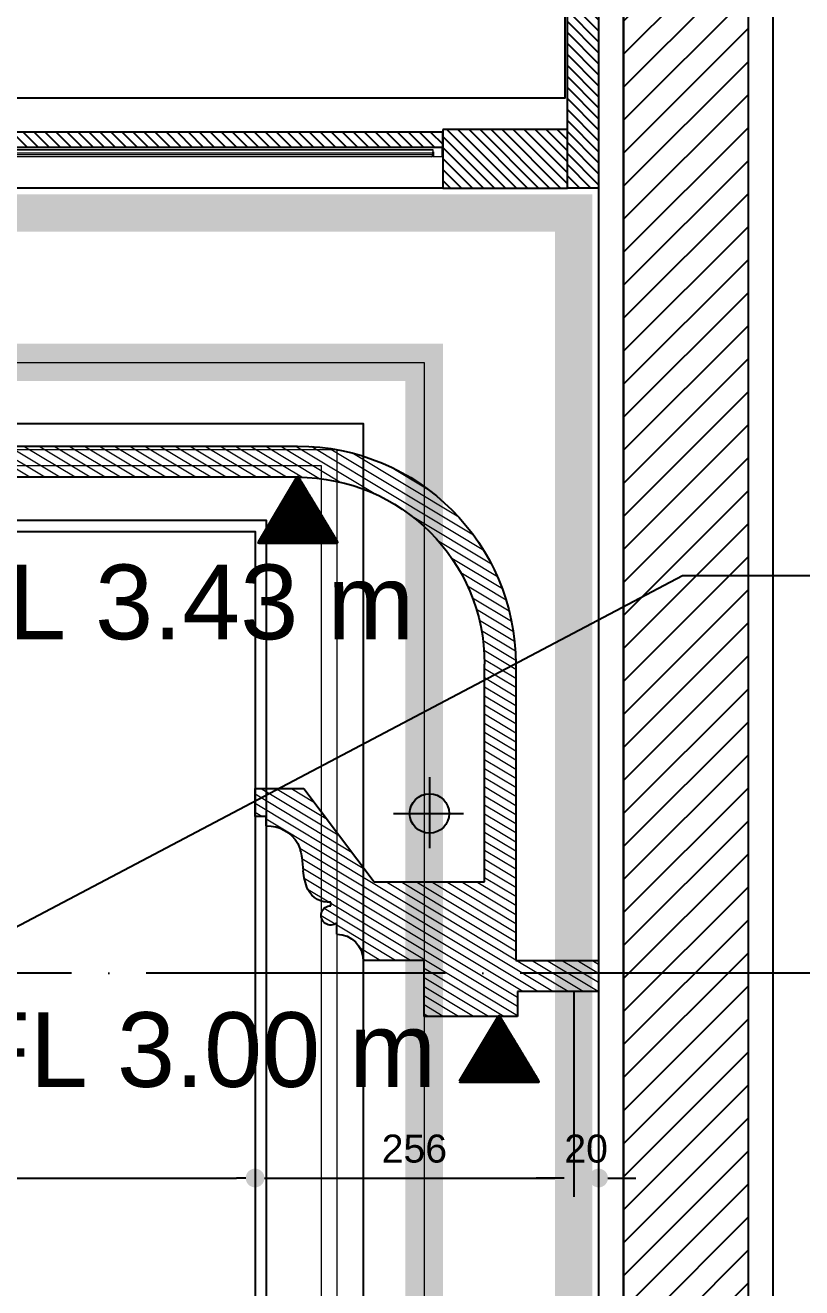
# Model space of a CAD drawing. Header units: inches. Extents: x 230831 to 416194, y 441295 to 526666.
# Drawn here: x 242364 to 242988, y 461914 to 462928 of the extents above; entities that cross this region are included whole.
import ezdxf

# ---------------------------------------------------------------- set-up
doc = ezdxf.new("R2010")
doc.units = ezdxf.units.IN
doc.header["$MEASUREMENT"] = 0
doc.linetypes.add('ACAD_ISO04W100', pattern=[30, 24, -3, 0, -3])
doc.linetypes.add('HIDDEN', pattern=[0.375, 0.25, -0.125])
for name, color, linetype, lineweight in [('1', 1, 'Continuous', 50), ('CQ gypsum 2', 42, 'Continuous', 0), ('CQ Gypsum Hatch', 8, 'Continuous', 20), ('CQ lighting plan', 7, 'Continuous', 0), ('CQ Wood', 30, 'Continuous', 0), ('Glass', 4, 'Continuous', 0), ('Marble', 6, 'Continuous', 0)]:
    doc.layers.add(name, color=color, linetype=linetype, lineweight=lineweight)
for name, color, linetype in [('A-DIMESNION-1', 7, 'Continuous'), ('CQ Grg Gypsum', 41, 'Continuous'), ('CQ Light Elevation', 4, 'Continuous'), ('CQ Plaster', 1, 'Continuous'), ('CQ SPOT DETAIL DIMENSION', 9, 'Continuous'), ('CQ text label', 3, 'Continuous'), ('CQ Wall plan', 3, 'Continuous'), ('CQ_callout', 34, 'Continuous'), ('DIM', 251, 'Continuous'), ('Layer1', 1, 'Continuous'), ('Layer4', 4, 'Continuous'), ('LIGHT', 130, 'Continuous'), ('WOOD', 23, 'Continuous'), ('xref grd floor$2$CQ Wall hatch_CHB', 8, 'Continuous')]:
    doc.layers.add(name, color=color, linetype=linetype)
doc.styles.get("Standard").update_dxf_attribs({"font": 'arial.ttf'})
doc.dimstyles.new('chester 15', dxfattribs={"dimscale": 0.15, "dimtxt": 150, "dimasz": 100, "dimexe": 100, "dimexo": 0, "dimgap": 80, "dimtad": 1, "dimdec": 0, "dimzin": 0, "dimdsep": 46, "dimtxsty": 'Standard', "dimblk": 'DOT', "dimcen": 100, "dimclrd": 1, "dimclre": 1, "dimclrt": 3, "dimadec": 0, "dimazin": 0, "dimtfac": 1, "dimtdec": 0, "dimtofl": 0, "dimtmove": 0, "dimatfit": 3, "dimfxl": 1, "dimtolj": 1, "dimtzin": 0, "dimlwd": -1, "dimarcsym": 0})
doc.dimstyles.new('chester 25', dxfattribs={"dimscale": 0.25, "dimtxt": 150, "dimasz": 100, "dimexe": 10, "dimexo": 20, "dimgap": 80, "dimtad": 1, "dimdec": 0, "dimzin": 0, "dimdsep": 46, "dimtxsty": 'Standard', "dimblk": 'DOT', "dimcen": 50, "dimclrd": 1, "dimclre": 1, "dimclrt": 3, "dimadec": 0, "dimazin": 0, "dimtfac": 1, "dimtdec": 0, "dimtofl": 0, "dimtmove": 0, "dimatfit": 3, "dimfxl": 1, "dimtolj": 1, "dimtzin": 0, "dimlwd": -1, "dimarcsym": 0})
doc.dimstyles.get("Standard").update_dxf_attribs({"dimtxt": 0.18, "dimasz": 0.18, "dimexe": 0.18, "dimexo": 0.0625, "dimgap": 0.09, "dimtad": 0, "dimtih": 1, "dimtoh": 1, "dimdec": 4, "dimzin": 0, "dimdsep": 46, "dimtxsty": 'Standard', "dimcen": 0.09, "dimadec": 0, "dimazin": 0, "dimtfac": 1, "dimtdec": 4, "dimtofl": 0, "dimtmove": 0, "dimatfit": 3, "dimfxl": 1, "dimtolj": 1, "dimtzin": 0, "dimarcsym": 0})

# ---------------------------------------------------------------- blocks, each defined once
blk = doc.blocks.new('gf-19 wall plan')
at = {"layer": 'xref grd floor$2$CQ Wall hatch_CHB'}
h = blk.add_hatch(dxfattribs=at)
h.set_pattern_fill('ANSI31,_O', color=8, scale=149.9999999999999)
h.set_pattern_definition([(45, (0, 0), (-13.25825214724776, 13.25825214724776), [])])
h.paths.add_polyline_path([(237464.9180727652, 463488.501008369), (235114.9180727651, 463488.5010083689), (235114.9219603917, 463665.8451543157), (235014.9238323605, 463665.8451543157), (235014.9174435659, 462706.5007693742), (235114.9180727652, 462706.5007693742), (235114.9180727651, 462725.6144694869), (235114.9180727653, 462864.5010083712), (236064.9180727649, 462864.5010083711), (236064.9180727649, 463288.5010083689), (237364.9180727651, 463288.5010083689), (237364.9180727652, 460788.501008369), (236064.9104582512, 460788.5010083689), (236064.8986268335, 461598.5005303614), (235114.9180727619, 461598.5005303614), (235114.9180727637, 461756.5007693741), (235014.918072765, 461756.500769374), (235014.9180727651, 460788.501008369), (234834.5341872139, 460788.501008369), (234834.5341872139, 460588.5035785317), (237264.9180727651, 460588.5010083689), (237264.9180727651, 460488.5010083687), (237464.9180727651, 460488.5010083687)])
h.paths.add_polyline_path([(235964.9180727648, 462964.5010083709), (235114.9180727651, 462964.5010083717), (235114.918072765, 463388.501008369), (235964.918072765, 463388.501008369)], flags=16)
h.paths.add_polyline_path([(235964.9104582527, 461498.5005303615), (235964.9104582497, 460788.5010083687), (235114.9180727678, 460788.5010083689), (235114.9180727681, 461498.5005303614)], flags=16)
at = {"layer": 'CQ Plaster'}
for points, elevation in [([(237484.9180727651, 460488.5010083687), (237484.9180727652, 463508.501008369), (235134.9185111973, 463508.5010083689), (235134.9219603869, 463665.8447158883)], 0.0002963762906981438), ([(235134.9180727652, 462706.5007693742), (235134.9180727653, 462844.5010083712), (236084.9180727632, 462844.5010083711), (236084.9180727633, 463268.501008369), (237344.9180727651, 463268.5010083689), (237344.9180727652, 460808.501008369), (236084.9180727633, 460808.501008369), (236084.9180727634, 461618.5005303721), (235134.9180727619, 461618.5005303722), (235134.9180727619, 461756.5007693743)], 0.0003526290422994029)]:
    blk.add_lwpolyline(points, dxfattribs=dict(at, elevation=elevation))
at = {"layer": 'CQ Wall plan', "extrusion": (2.772420434295382e-08, -3.397086406510971e-09, 0.9999999999999997)}
for p, q in [((237464.9180727652, 463488.501008369, 0.0003065675499176779), (237464.9180727651, 460488.5010083687, 0.0002963762906981438)), ((237464.9180727652, 463488.501008369, 0.0003065675499176779), (237464.9180727651, 460488.5010083687, 0.0002963762906981438)), ((237464.9180727652, 463488.501008369, 0.0003065675499176779), (237464.9180727651, 460488.5010083687, 0.0002963762906981438)), ((237364.9180727651, 463288.5010083689, 0.000308807204904278), (237364.9180727652, 460788.501008369, 0.0003003144888879993)), ((237364.9180727651, 463288.5010083689, 0.000308807204904278), (237364.9180727652, 460788.501008369, 0.0003003144888879993))]:
    blk.add_line(p, q, dxfattribs=at)
at = {"layer": 'CQ Wall plan', "extrusion": (2.772420434295382e-08, -3.397086406510971e-09, 0.9999999999999997), "elevation": 0.005315582976500136}
blk.add_lwpolyline([(235114.9180727681, 461598.5005303614), (236064.9104582512, 461598.5005303615), (236064.9104582511, 460788.5010083688), (237364.9180727652, 460788.5010083688), (237364.918072765, 463288.5010083689)], dxfattribs=at)
blk = doc.blocks.new('_Dot')
at = {"color": 0, "linetype": 'ByBlock', "lineweight": -2}
blk.add_line((-0.5, 0), (-1, 0), dxfattribs=at)
at = {"color": 0, "linetype": 'ByBlock', "const_width": 0.5}
blk.add_lwpolyline([(-0.25, 0, 1), (0.25, 0, 1)], format="xyb", close=True, dxfattribs=at)
blk = doc.blocks.new('*D179')
at = {"layer": 'A-DIMESNION-1', "color": 1, "lineweight": -2, "ltscale": 0.05, "transparency": 16777216}
for p, q in [((242849.503748455, 463288.5010083689), (243345.8427914937, 463288.5010083689)), ((242849.5037484551, 460788.501008369), (243345.8427914937, 460788.501008369))]:
    blk.add_line(p, q, dxfattribs=at)
at = {"layer": 'A-DIMESNION-1', "color": 1, "ltscale": 0.05, "transparency": 16777216}
blk.add_line((243343.3427914937, 463263.5010083689), (243343.3427914937, 460813.501008369), dxfattribs=at)
at = {"layer": 'Defpoints', "color": 0, "linetype": 'Continuous', "ltscale": 0.05, "transparency": 16777216}
for p in [(242844.503748455, 463288.5010083689, 0.000308660553070675), (242844.5037484551, 460788.501008369, 0.0003003144888879993), (243343.3427914937, 460788.501008369)]:
    blk.add_point(p, dxfattribs=at)
at = {"layer": 'A-DIMESNION-1', "color": 1, "linetype": 'Continuous', "ltscale": 0.05, "transparency": 16777216, "xscale": 25, "yscale": 25, "zscale": 25}
for p, rotation in [((243343.3427914937, 463288.5010083689), 90), ((243343.3427914937, 460788.501008369), 270)]:
    blk.add_blockref('_Dot', p, dxfattribs=dict(at, rotation=rotation))
at = {"layer": 'A-DIMESNION-1', "color": 3, "linetype": 'Continuous', "ltscale": 0.05, "transparency": 16777216, "insert": (243304.1963044541, 462038.501008369), "char_height": 37.5, "attachment_point": 5, "rotation": 90}
blk.add_mtext('\\A1;2500', dxfattribs=at)
blk = doc.blocks.new('SECTION LINE CLOAK ROOM')
at = {"layer": 'Layer1', "linetype": 'ACAD_ISO04W100', "ltscale": 10}
blk.add_lwpolyline([(241287.0574479033, 463599.2448105894), (237331.7031791268, 463599.2448105894), (237331.7031791268, 463599.2448105894)], dxfattribs=at)
blk = doc.blocks.new('indirect light plan')
at = {"layer": 'LIGHT'}
for points in [[(91309.27637586422, -49485.64607297082), (91309.27637586422, -49542.81288219872)], [(91280.30761182308, -49514.89427001408), (91336.60707406467, -49514.89427001408)]]:
    blk.add_lwpolyline(points, dxfattribs=at)
blk.add_circle((91309.27637586422, -49514.89427001413), 15.87653305614367, dxfattribs=at)
blk = doc.blocks.new('section ceiling a and b')
at = {"layer": 'CQ Gypsum Hatch', "extrusion": (2.772420434295382e-08, 3.39708640651097e-09, 0.9999999999999997)}
h = blk.add_hatch(dxfattribs=at)
h.set_pattern_fill('ANSI31', color=256, scale=50, angle=166.0285767170143, style=0)
h.set_pattern_definition([(211.0285767170143, (-1582.028212792153, -743.9962909689057), (3.221659560689484, -5.355689467754646), [])])
edge = h.paths.add_edge_path()
edge.add_line((156317.0404743176, 36696.44544566661), (156920.8086084217, 36696.44509396958))
edge.add_arc((156920.8086084217, 36546.44509396928), 150.0000000003056, 5.6274984672199935e-12, 90, ccw=False)
edge.add_line((157070.8086084221, 36546.44509396929), (157070.8086084221, 36371.44509396749))
edge.add_line((157070.8086084221, 36371.44509396749), (156982.3086084216, 36371.44509396749))
edge.add_line((156982.3086084216, 36371.44509396749), (156925.7022465109, 36446.44509396749))
edge.add_line((156925.7022465109, 36446.44509396749), (156886.6303951438, 36446.44509396935))
edge.add_line((156886.6303951438, 36446.44509396935), (156886.6303951438, 36423.94509396754))
edge.add_line((156886.6303951438, 36423.94509396754), (156895.6303951435, 36423.94509396749))
edge.add_line((156895.6303951435, 36423.94509396749), (156895.6303951439, 36416.44509396776))
edge.add_arc((156896.5189341682, 36388.50896893237), 27.95025194145004, 29.519025342495297, 91.82174081782051, ccw=False)
edge.add_arc((156888.3789596119, 36386.86859174967), 35.93479783933154, 6.527251485476995, 25.39668080828028, ccw=False)
edge.add_arc((156592.7877927036, 36352.80523850317), 333.4821784867488, 4.751447809732724, 6.568657368015124, ccw=False)
edge.add_arc((156978.2850813332, 36386.16965127675), 53.47024035951061, 186.1635720968003, 202.8448179774395)
edge.add_arc((156945.3045167858, 36373.27808013645), 18.09530210408352, 205.7714928762176, 276.830970200255)
edge.add_line((156947.4567843333, 36355.31123003294), (156947.4567843332, 36352.31123003318))
edge.add_arc((156947.4567843332, 36344.51172138484), 7.799508648342453, 89.99999999957241, 308.4673023863901)
edge.add_line((156952.3086084214, 36338.40499245905), (156952.3086084213, 36329.4049924594))
edge.add_arc((156952.3086084212, 36308.40499245924), 21.00000000016007, -1.986109054996632e-10, 89.99999999976183, ccw=False)
edge.add_line((156973.3086084214, 36308.40499245917), (157022.3086084214, 36308.40499245917))
edge.add_line((157022.3086084214, 36308.40499245917), (157022.3086084214, 36263.40585075942))
edge.add_line((157022.3086084214, 36263.40585075942), (157142.3166730269, 36263.40591214225))
edge.add_line((157142.3166730269, 36263.40591214225), (157142.3166615469, 36283.40592362208))
edge.add_line((157142.3166615469, 36283.40592362208), (157162.3166229082, 36283.40592362208))
edge.add_line((157162.3166229082, 36283.40592362208), (157162.3166135021, 36308.40594055335))
edge.add_line((157162.3166135021, 36308.40594055335), (157095.8086148447, 36308.40593810467))
edge.add_line((157095.8086148447, 36308.40593810467), (157095.8086084217, 36546.44509396958))
edge.add_arc((156920.8086084217, 36546.44509396954), 175.0000000000291, 1.429308559572743e-11, 90.00000000001907)
edge.add_line((156920.8086084216, 36721.44509396958), (156317.0404743176, 36721.44549065561))
edge.add_line((156317.0404743176, 36721.44549065561), (156143.8245845959, 36721.44549030095))
edge.add_arc((156143.8245845962, 36546.44549030096), 174.9999999999854, 90.00000000008575, 180.000000000081)
edge.add_line((155968.8245845962, 36546.44549030071), (155968.8245781733, 36308.40633443603))
edge.add_line((155968.8245781733, 36308.40633443603), (155902.3165795159, 36308.40633688471))
edge.add_line((155902.3165795159, 36308.40633688471), (155902.3165701095, 36283.4063199535))
edge.add_line((155902.3165701095, 36283.4063199535), (155967.3165314708, 36283.40629412411))
edge.add_line((155967.3165314708, 36283.40629412411), (155967.3165199911, 36263.40628264433))
edge.add_line((155967.3165199911, 36263.40628264433), (156042.3245845964, 36263.40624709084))
edge.add_line((156042.3245845964, 36263.40624709084), (156042.3245845966, 36308.40538879053))
edge.add_line((156042.3245845966, 36308.40538879053), (156091.3245845966, 36308.40538879076))
edge.add_arc((156112.3245845965, 36308.40538879063), 20.99999999991269, 89.99999999968242, 179.9999999996427, ccw=False)
edge.add_line((156112.3245845966, 36329.40538879053), (156112.3245845963, 36338.40538879074))
edge.add_arc((156117.1764086845, 36344.51211771623), 7.799508648130567, 231.5326976120793, 449.9999999987172)
edge.add_line((156117.1764086846, 36352.31162636436), (156117.1764086848, 36355.31162636453))
edge.add_arc((156119.3286762316, 36373.278476469), 18.09530210495172, 263.1690298025771, 334.2285071265885)
edge.add_arc((156086.3481117089, 36386.17004760171), 53.47024033470178, 337.155182020676, 353.8364279013091)
edge.add_arc((156471.8454003887, 36352.80563482564), 333.4821785618601, 173.4313426324718, 175.2485521907542, ccw=False)
edge.add_arc((156176.2542334163, 36386.86898807808), 35.93479784997965, 154.6033191939369, 173.472748516723, ccw=False)
edge.add_arc((156168.1142588494, 36388.50936526362), 27.95025194138269, 88.17825918098032, 150.4809746563083, ccw=False)
edge.add_line((156169.0027978742, 36416.44549029891), (156169.0027978742, 36423.94549029891))
edge.add_line((156169.0027978742, 36423.94549029891), (156178.0027978742, 36423.94549029891))
edge.add_line((156178.0027978742, 36423.94549029891), (156178.0027978742, 36446.44549030071))
edge.add_line((156178.0027978742, 36446.44549030071), (156138.9309465071, 36446.44549029885))
edge.add_line((156138.9309465071, 36446.44549029885), (156082.3245845966, 36371.44549029885))
edge.add_line((156082.3245845966, 36371.44549029885), (155993.8245845959, 36371.44549029885))
edge.add_line((155993.8245845959, 36371.44549029885), (155993.8245845959, 36546.44549030095))
edge.add_arc((156143.8245845959, 36546.4454903007), 150.0000000000291, 89.99999999991098, 179.9999999999055, ccw=False)
edge.add_line((156143.8245845962, 36696.44549030071), (156317.0404743176, 36696.44544566661))
at = {"layer": 'CQ Grg Gypsum'}
for p, q in [((156317.0404743176, 36721.44549065566, -1.466518335943925e-07), (156143.8245845959, 36721.44549030077, -1.466518335943925e-07)), ((156920.8086084217, 36721.44509396964, -1.466518335943925e-07), (156317.0404743176, 36721.44549065566, -1.466518335943925e-07)), ((156143.8245845962, 36696.44549030077, -1.466518335961273e-07), (156317.0404743176, 36696.44544566667, -1.466518335961273e-07)), ((156317.0404743176, 36696.44544566667, -1.466518335961273e-07), (156920.8086084217, 36696.44509396964, -1.466518335943925e-07)), ((155968.8245845962, 36546.44549030077, -1.46651833597862e-07), (155968.8245781733, 36308.40633443609, -1.466518335943925e-07)), ((155993.8245845959, 36371.44549029891, -1.466518335961273e-07), (155993.8245845959, 36546.44549030077, -1.466518335943925e-07)), ((156138.9309465071, 36446.44549029891, -1.466518335943925e-07), (156082.3245845966, 36371.44549029891, -1.46651833597862e-07)), ((156178.0027978742, 36446.44549030077, -1.466518335995967e-07), (156138.9309465071, 36446.44549029891, -1.466518335943925e-07)), ((156178.0027978742, 36423.94549029897, -1.466518335926578e-07), (156178.0027978742, 36446.44549030077, -1.466518335995967e-07)), ((156169.0027978742, 36423.94549029897, -1.466518335961273e-07), (156178.0027978742, 36423.94549029897, -1.466518335926578e-07)), ((156169.0027978742, 36416.44549029897, -1.466518335926578e-07), (156169.0027978742, 36423.94549029897, -1.466518335961273e-07)), ((156082.3245845966, 36371.44549029891, -1.46651833597862e-07), (155993.8245845959, 36371.44549029891, -1.466518335961273e-07)), ((156117.1764086847, 36352.31162636442, -1.46651833597862e-07), (156117.1764086847, 36355.31162636442, -1.46651833597862e-07)), ((156112.3245845966, 36329.40538879059, -1.466518335961273e-07), (156112.3245845966, 36338.40538879053, -1.466518335961273e-07)), ((155902.3165795159, 36308.40633688477, -1.466518335943925e-07), (155902.3165701095, 36283.40631995356, -1.466518335943925e-07)), ((155968.8245781733, 36308.40633443609, -1.466518335943925e-07), (155902.3165795159, 36308.40633688477, -1.466518335943925e-07)), ((156042.3245845966, 36308.40538879059, -1.46651833597862e-07), (156091.3245845964, 36308.40538879059, -1.466518335943925e-07)), ((156042.3245845964, 36263.4062470909, -1.466518335943925e-07), (156042.3245845966, 36308.40538879059, -1.46651833597862e-07)), ((155902.3165701095, 36283.40631995356, -1.466518335943925e-07), (155967.3165314708, 36283.4063199535, -1.466518335926578e-07)), ((155967.3165314708, 36283.4063199535, -1.466518335926578e-07), (155967.3165199911, 36263.40630847373, -1.46651833597862e-07)), ((155967.3165199911, 36263.40630847373, -1.46651833597862e-07), (156042.3245845964, 36263.4062470909, -1.466518335943925e-07))]:
    blk.add_line(p, q, dxfattribs=at)
for centre, radius, start, end in [((156143.8245845959, 36546.445490301, -1.466518335943925e-07), 175, 90, 180), ((156143.8245845959, 36546.445490301, -1.466518335943925e-07), 150, 90, 180), ((156168.1142588493, 36388.50936526421, -1.466518335943925e-07), 27.95025194104289, 88.17825918183401, 150.4809746571652), ((156176.254233415, 36386.86898807884, -1.466518335926578e-07), 35.93479784867078, 154.6033191948272, 173.4727485176231), ((156471.8454004871, 36352.80563481263, -1.466518335926578e-07), 333.4821786609695, 173.4313426316352, 175.2485521899164), ((156086.3481116903, 36386.17004760663, -1.466518335961273e-07), 53.47024035375817, 337.1551820236244, 353.836427904263), ((156119.3286762324, 36373.27847646776, -1.466518335926578e-07), 18.09530210375609, 263.1690297996378, 334.2285071236803), ((156117.1764086844, 36344.51211771643, -1.466518335926578e-07), 7.799508648181451, 231.5326976132077, 90), ((156112.3245845966, 36308.40538879082, -1.466518335943925e-07), 21, 90, 180)]:
    blk.add_arc(centre, radius, start, end, dxfattribs=at)
at = {"layer": 'CQ Light Elevation', "color": 8, "extrusion": (-2.753640523866152e-08, -3.420097699331303e-09, -0.9999999999999997), "zscale": -1}
blk.add_blockref('indirect light plan', (-247347.3509604605, 85941.33930793229, -0.004459931114254631), dxfattribs=at)
blk = doc.blocks.new('cabinet door')
at = {"layer": 'Marble'}
h = blk.add_hatch(dxfattribs=at)
h.set_pattern_fill('ANSI32', color=8, scale=10, angle=315)
h.set_pattern_definition([(0, (-6001.872877659072, 4144.345605295151), (1.1e-15, 3.75), []), (0, (-6000.622877661168, 4143.095605297247), (1.1e-15, 3.75), [])])
h.paths.add_polyline_path([(32, -20), (31, -19), (31, -14), (582.0001655249507, -14), (582.0001655249507, -19), (581.0001655249507, -20)])
at = {"layer": 'WOOD'}
h = blk.add_hatch(dxfattribs=at)
h.set_pattern_fill('ANSI31', color=8, scale=50, angle=-90.00000000000001, style=0)
h.set_pattern_definition([(315, (-6001.872877659072, 4144.345605295151), (4.419417382415923, 4.419417382415916), [])])
h.paths.add_polyline_path([(23, 0), (23, -12), (590.0001655249507, -12), (590.0001655249507, 0)])
at = {"layer": 'Glass', "color": 4}
blk.add_lwpolyline([(32, -20), (31, -19), (31, -14), (582.0001655249507, -14), (582.0001655249507, -19), (581.0001655249507, -20), (32, -20)], dxfattribs=at)
at = {"layer": 'Marble', "color": 8}
blk.add_line((581.0001655249507, -20, 1.753902787127572e-05), (582.0001655249507, -19, 1.753902787127572e-05), dxfattribs=at)
at = {"layer": 'Marble', "color": 2}
for points in [[(48, -12.5), (48, -12), (23, -12), (23, -19.75, 0.4142135623730951), (23.25, -20), (30.75, -20, 0.4142135623730951), (31, -19.75), (31, -16), (30.5, -16), (30.5, -19.5), (23.5, -19.5), (23.5, -12.5)], [(565.0001655249507, -12.5), (565.0001655249507, -12), (590.0001655249507, -12), (590.0001655249507, -19.75, -0.4142135623730951), (589.7501655249507, -20), (582.2501655249507, -20, -0.4142135623730951), (582.0001655249507, -19.75), (582.0001655249507, -16), (582.5001655249507, -16), (582.5001655249507, -19.5), (589.5001655249507, -19.5), (589.5001655249507, -12.5)]]:
    blk.add_lwpolyline(points, format="xyb", close=True, dxfattribs=at)
at = {"layer": 'WOOD'}
blk.add_lwpolyline([(23, 0), (23, -12), (590.0001655249507, -12), (590.0001655249507, 0)], close=True, dxfattribs=at)
blk = doc.blocks.new('gf-19 cabinet 2')
at = {"layer": 'WOOD'}
h = blk.add_hatch(dxfattribs=at)
h.set_pattern_fill('ANSI31', color=8, scale=50, angle=-90.00000000000001, style=0)
h.set_pattern_definition([(315, (15, 0), (4.419417382415923, 4.419417382415921), [])])
h.paths.add_polyline_path([(231317.3629520645, 462797.3733243559), (231317.3629520645, 463268.5010083689), (231292.3629600159, 463268.5010083689), (231292.3629600159, 462797.3733243559)])
h = blk.add_hatch(dxfattribs=at)
h.set_pattern_fill('ANSI31', color=8, scale=50, angle=-90.00000000000001, style=0)
h.set_pattern_definition([(315, (0, 0), (4.419417382415923, 4.419417382415921), [])])
h.paths.add_polyline_path([(232527.3629518947, 463243.5010089028), (232527.3629518947, 463268.5010089028), (231317.3629520645, 463268.5010083689), (231317.3629520645, 463243.5010083689)])
h = blk.add_hatch(dxfattribs=at)
h.set_pattern_fill('ANSI31', color=8, scale=50, angle=-90.00000000000001, style=0)
h.set_pattern_definition([(315, (-15, 0), (4.419417382415923, 4.419417382415921), [])])
h.paths.add_polyline_path([(232527.3629614222, 462797.3684163042), (232527.3629513608, 463268.5010083689), (232552.3630022815, 463268.5010083689), (232552.3630123429, 462797.3684163042)])
h = blk.add_hatch(dxfattribs=at)
h.set_pattern_fill('ANSI31', color=8, scale=50, angle=-90.00000000000001, style=0)
h.set_pattern_definition([(315, (2420.599195063474, -2203.059734581215), (4.419417382415923, 4.419417382415916), [])])
h.paths.add_polyline_path([(231372.3629600159, 462844.3684163042), (231372.3629600159, 462797.3684163042), (231317.3629520645, 462797.3684163042), (231317.3629520645, 462844.3684163042)])
h = blk.add_hatch(dxfattribs=at)
h.set_pattern_fill('ANSI31', color=8, scale=50, angle=-90.00000000000001, style=0)
h.set_pattern_definition([(315, (2305.169476601597, -2203.059734581157), (4.419417382415923, 4.419417382415916), [])])
h.paths.add_polyline_path([(232427.36302105, 462844.3684163042), (232427.36302105, 462797.3684163042), (232527.3629609203, 462797.3684172652), (232527.3629609203, 462844.3684172652)])
at = {"layer": 'Layer4'}
for points in [[(231779.1929074149, 462811.2871411746), (231744.0254022893, 462836.3733243559), (231780.0415029657, 462861.5169065835)], [(231744.0254022893, 462836.3733243559), (231860.362855525, 462836.3733243559)]]:
    blk.add_lwpolyline(points, dxfattribs=at)
at = {"layer": 'Layer4', "elevation": 0.0003681301349443726}
for points in [[(232020.533073651, 462778.4121411747), (232055.7005787766, 462803.4983243559), (232019.6844781003, 462828.6419065836)], [(232055.7005787766, 462803.4983243559), (231939.3631255409, 462803.4983243559)]]:
    blk.add_lwpolyline(points, dxfattribs=at)
at = {"layer": 'WOOD', "color": 8}
blk.add_line((232427.36302105, 462797.3684163042), (231371.2824687106, 462797.3684163042, 0.0003526290422994029), dxfattribs=at)
at = {"layer": 'WOOD'}
for points, elevation in [([(231317.3629520645, 462797.3733243559), (231317.3629520645, 463268.5010083689), (231292.3629600159, 463268.5010083689), (231292.3629600159, 462797.3733243559)], 0.0003871233689765889), ([(232527.3629518947, 463243.5010089028), (232527.3629518947, 463268.5010089028), (231317.3629520645, 463268.5010083689), (231317.3629520645, 463243.5010083689)], 0.0003871233689765889), ([(232527.3629614222, 462797.3684163042), (232527.3629513608, 463268.5010083689), (232552.3630022815, 463268.5010083689), (232552.3630123429, 462797.3684163042)], 0.0003526290422994029), ([(231372.3629600159, 462844.3684163042), (231372.3629600159, 462797.3684163042), (231317.3629520645, 462797.3684163042), (231317.3629520645, 462844.3684163042)], 0.0003526290422994029)]:
    blk.add_lwpolyline(points, close=True, dxfattribs=dict(at, elevation=elevation))
at = {"layer": 'WOOD', "color": 8, "elevation": 0.0003871233689765889}
blk.add_lwpolyline([(231319.3629520645, 463241.5010083689), (232525.3629597622, 463241.5010083689), (232525.3629597622, 462869.5010083689), (231319.3629520645, 462869.5010083689)], close=True, dxfattribs=at)
at = {"layer": 'WOOD'}
blk.add_lwpolyline([(232427.36302105, 462844.3684163042), (232427.36302105, 462797.3684163042), (232527.3629609203, 462797.3684172652), (232527.3629609203, 462844.3684172652)], close=True, dxfattribs=at)
at = {"layer": 'Marble', "color": 8}
blk.add_blockref('cabinet door', (231837.362855525, 462842.3733243559), dxfattribs=at)
at = {"layer": 'Marble', "color": 8, "xscale": -1, "rotation": 359.9999999999999}
blk.add_blockref('cabinet door', (231962.3631255409, 462819.3733243559, 0.0003681301349443726), dxfattribs=at)
blk = doc.blocks.new('*D194')
at = {"layer": 'CQ SPOT DETAIL DIMENSION', "color": 1, "lineweight": -2, "transparency": 16777216}
for p, q in [((242548.8175300968, 462315.1594498208), (242548.8175300968, 461987.3546536727)), ((241840.1836549442, 462132.1198716623), (241840.1836549442, 461987.3546536727))]:
    blk.add_line(p, q, dxfattribs=at)
at = {"layer": 'CQ SPOT DETAIL DIMENSION', "color": 1, "transparency": 16777216}
blk.add_line((241855.1836549442, 462002.3546536727), (242533.8175300968, 462002.3546536727), dxfattribs=at)
at = {"layer": 'Defpoints', "color": 0, "transparency": 16777216}
for p in [(242548.8175300968, 462315.1594498208, 0.0003607411542833425), (241840.1836549442, 462132.1198716623, 0.000386854187946005), (242548.8175300968, 462002.3546536727)]:
    blk.add_point(p, dxfattribs=at)
at = {"layer": 'CQ SPOT DETAIL DIMENSION', "color": 1, "transparency": 16777216, "xscale": 15, "yscale": 15, "zscale": 15, "rotation": 180}
blk.add_blockref('_Dot', (241840.1836549442, 462002.3546536727), dxfattribs=at)
at = {"layer": 'CQ SPOT DETAIL DIMENSION', "color": 1, "transparency": 16777216, "xscale": 15, "yscale": 15, "zscale": 15}
blk.add_blockref('_Dot', (242548.8175300968, 462002.3546536727), dxfattribs=at)
at = {"layer": 'CQ SPOT DETAIL DIMENSION', "color": 3, "transparency": 16777216, "insert": (242194.5005925205, 462025.8425458965), "char_height": 22.5, "attachment_point": 5}
blk.add_mtext('\\A1;709', dxfattribs=at)
blk = doc.blocks.new('*D195')
at = {"layer": 'CQ SPOT DETAIL DIMENSION', "color": 1, "lineweight": -2, "transparency": 16777216}
for p, q in [((242548.8175300968, 462315.1594498208), (242548.8175300968, 461987.3546536727)), ((242804.50380798, 462152.1202794735), (242804.50380798, 461987.3546536727))]:
    blk.add_line(p, q, dxfattribs=at)
at = {"layer": 'CQ SPOT DETAIL DIMENSION', "color": 1, "transparency": 16777216}
blk.add_line((242563.8175300968, 462002.3546536727), (242789.50380798, 462002.3546536727), dxfattribs=at)
at = {"layer": 'Defpoints', "color": 0, "transparency": 16777216}
for p in [(242548.8175300968, 462315.1594498208, 0.0003607411542833425), (242804.50380798, 462152.1202794735, 0.0003530985975183116), (242804.50380798, 462002.3546536727)]:
    blk.add_point(p, dxfattribs=at)
at = {"layer": 'CQ SPOT DETAIL DIMENSION', "color": 1, "transparency": 16777216, "xscale": 15, "yscale": 15, "zscale": 15, "rotation": 180}
blk.add_blockref('_Dot', (242548.8175300968, 462002.3546536727), dxfattribs=at)
at = {"layer": 'CQ SPOT DETAIL DIMENSION', "color": 1, "transparency": 16777216, "xscale": 15, "yscale": 15, "zscale": 15}
blk.add_blockref('_Dot', (242804.50380798, 462002.3546536727), dxfattribs=at)
at = {"layer": 'CQ SPOT DETAIL DIMENSION', "color": 3, "transparency": 16777216, "insert": (242676.6606690384, 462025.8425458965), "char_height": 22.5, "attachment_point": 5}
blk.add_mtext('\\A1;256', dxfattribs=at)
blk = doc.blocks.new('*D196')
at = {"layer": 'CQ SPOT DETAIL DIMENSION', "color": 1, "lineweight": -2, "transparency": 16777216}
for p, q in [((242804.50380798, 462152.1202794735), (242804.50380798, 461987.3546536727)), ((242824.503748455, 462152.1202794736), (242824.503748455, 461987.3546536727))]:
    blk.add_line(p, q, dxfattribs=at)
at = {"layer": 'CQ SPOT DETAIL DIMENSION', "color": 1, "transparency": 16777216}
for p, q in [((242789.50380798, 462002.3546536727), (242774.50380798, 462002.3546536727)), ((242839.503748455, 462002.3546536727), (242854.503748455, 462002.3546536727))]:
    blk.add_line(p, q, dxfattribs=at)
at = {"layer": 'Defpoints', "color": 0, "transparency": 16777216}
for p in [(242804.50380798, 462152.1202794735, 0.0003530985975183116), (242824.503748455, 462152.1202794736, 0.0003525441150817329), (242824.503748455, 462002.3546536727)]:
    blk.add_point(p, dxfattribs=at)
at = {"layer": 'CQ SPOT DETAIL DIMENSION', "color": 1, "transparency": 16777216, "xscale": 15, "yscale": 15, "zscale": 15}
blk.add_blockref('_Dot', (242804.50380798, 462002.3546536727), dxfattribs=at)
at = {"layer": 'CQ SPOT DETAIL DIMENSION', "color": 1, "transparency": 16777216, "xscale": 15, "yscale": 15, "zscale": 15, "rotation": 180}
blk.add_blockref('_Dot', (242824.503748455, 462002.3546536727), dxfattribs=at)
at = {"layer": 'CQ SPOT DETAIL DIMENSION', "color": 3, "transparency": 16777216, "insert": (242814.5037782175, 462025.8425458965), "char_height": 22.5, "attachment_point": 5}
blk.add_mtext('\\A1;20', dxfattribs=at)

msp = doc.modelspace()

# ---------------------------------------------------------------- hatches: boundary and pattern name
at = {"layer": '1'}
h = msp.add_hatch(dxfattribs=at)
h.set_pattern_fill('ANSI31', color=256, scale=0.5625, angle=1.563653553604163e-08, style=0)
h.set_pattern_definition([(135.0000000156365, (294604.0210479236, 507397.4807734174), (0.0497184455386105, 0.04971844556574778), [])])
h.paths.add_polyline_path([(242551.701744297, 462512.8031032607), (242582.9954376224, 462565.1594498208), (242614.5030071638, 462512.7873337631)])
h = msp.add_hatch(dxfattribs=at)
h.set_pattern_fill('ANSI31', color=256, scale=0.5625, angle=1.563653553604163e-08, style=0)
h.set_pattern_definition([(135.0000000156365, (294765.5253859785, 506964.441560899), (0.0497184455386105, 0.04971844556574778), [])])
h.paths.add_polyline_path([(242713.2060823519, 462079.7638907423), (242744.4997756773, 462132.1202373024), (242776.0073452188, 462079.7481212447)])

# ---------------------------------------------------------------- linework, layer by layer
for points, elevation in [([(242551.701744297, 462512.8031032607), (242582.9954376224, 462565.1594498208), (242614.5030071638, 462512.7873337631), (242551.701744297, 462512.8031032607)], 0.0003606428705927182), ([(242713.2060823519, 462079.7638907423), (242744.4997756773, 462132.1202373024), (242776.0073452188, 462079.7481212447), (242713.2060823519, 462079.7638907423)], 0.000354694219699879)]:
    msp.add_lwpolyline(points, dxfattribs=dict(at, elevation=elevation))
at = {"layer": 'CQ Grg Gypsum', "elevation": 0.000386854187946005}
for points in [[(241753.5036549442, 462608.3685997571), (242635.50380798, 462608.3685997571), (242635.50380798, 461572.3683710482), (241753.5036549442, 461572.3683710482)], [(241831.1936549442, 462530.6785997571), (242557.81380798, 462530.6785997571), (242557.81380798, 461650.0583710482), (241831.1936549442, 461650.0583710482)], [(241840.1836549442, 462521.6885997571), (242548.82380798, 462521.6885997571), (242548.82380798, 461659.0483710482), (241840.1836549442, 461659.0483710482)]]:
    msp.add_lwpolyline(points, close=True, dxfattribs=at)
at = {"layer": 'CQ gypsum 2', "elevation": 0.000386854187946005}
for points in [[(241704.5136549442, 462657.3585997571), (242684.4938079799, 462657.3585997571), (242684.4938079799, 461523.3783710483), (241704.5136549442, 461523.3783710483)], [(241774.5036549442, 462587.3685997571), (242614.50380798, 462587.3685997571), (242614.50380798, 461593.3683710482), (241774.5036549442, 461593.3683710482)], [(241787.1536549442, 462574.7185997571), (242601.85380798, 462574.7185997571), (242601.85380798, 461606.0183710483), (241787.1536549442, 461606.0183710483)]]:
    msp.add_lwpolyline(points, close=True, dxfattribs=at)
at = {"layer": 'CQ lighting plan', "linetype": 'HIDDEN', "ltscale": 500, "const_width": 30, "elevation": 0.000386854187946005}
for points in [[(241584.5036549442, 462777.3685997571), (242804.50380798, 462777.3685997571), (242804.50380798, 461403.3683710482), (241584.5036549442, 461403.3683710482)], [(241704.5036549442, 462657.3685997571), (242684.50380798, 462657.3685997571), (242684.50380798, 461523.3683710482), (241704.5036549442, 461523.3683710482)]]:
    msp.add_lwpolyline(points, close=True, dxfattribs=at)

# ---------------------------------------------------------------- block references
msp.add_blockref('SECTION LINE CLOAK ROOM', (2314.750455850037, -1432.449580498913))
at = {"layer": 'CQ Wall plan'}
msp.add_blockref('gf-19 wall plan', (5479.585675689887, 0), dxfattribs=at)
at = {"layer": 'CQ Wood'}
msp.add_blockref('gf-19 cabinet 2', (10272.14074617348, 0, -0.000308660553070675), dxfattribs=at)
at = {"layer": 'DIM', "lineweight": 0, "extrusion": (2.772420434295382e-08, -3.397086406510971e-09, 0.9999999999999997), "xscale": -1}
msp.add_blockref('section ceiling a and b', (398726.8203279708, 425868.7139595199, 0.005514836242772225), dxfattribs=at)

# ---------------------------------------------------------------- texts
at = {"layer": 'CQ text label'}
for s, p in [(' frm FFL 3.43 m', (242080.528634296, 462435.0387228758, 0.001529078274045795)), (' frm FFL 3.00 m', (242098.1202705701, 462075.522723629, 0.0003546942199556978))]:
    msp.add_text(s, height=60, rotation=1.556358209312801e-08, dxfattribs=at).set_placement(p)

# ---------------------------------------------------------------- dimensions: what is measured, and where the dimension line sits
at = {"layer": 'A-DIMESNION-1', "color": 64, "linetype": 'Continuous', "ltscale": 0.05}
dim = msp.add_linear_dim(base=(243343.3427914937, 460788.501008369), p1=(242844.503748455, 463288.5010083689, 0.000308660553070675), p2=(242844.5037484551, 460788.501008369, 0.0003003144888879993), angle=90, dimstyle='chester 25', dxfattribs=at)
dim.commit()
dim.dimension.update_dxf_attribs({"geometry": '*D179', "text_midpoint": (243304.1963044541, 462038.501008369)})
at = {"layer": 'CQ SPOT DETAIL DIMENSION', "color": 2}
for base, p1, p2, picture, middle in [((242548.8175300968, 462002.3546536727), (241840.1836549442, 462132.1198716623, 0.000386854187946005), (242548.8175300968, 462315.1594498208, 0.0003607411542833425), '*D194', (242194.5005925205, 462025.8425458965)), ((242804.50380798, 462002.3546536727), (242548.8175300968, 462315.1594498208, 0.0003607411542833425), (242804.50380798, 462152.1202794735, 0.0003530985975183116), '*D195', (242676.6606690384, 462025.8425458965))]:
    dim = msp.add_linear_dim(base=base, p1=p1, p2=p2, dimstyle='chester 15', dxfattribs=at)
    dim.commit()
    dim.dimension.update_dxf_attribs({"geometry": picture, "text_midpoint": middle})
dim = msp.add_linear_dim(base=(242824.503748455, 462002.3546536727), p1=(242804.50380798, 462152.1202794735, 0.0003530985975183116), p2=(242824.503748455, 462152.1202794736, 0.0003525441150817329), dimstyle='chester 15', dxfattribs=at)
dim.commit()
dim.dimension.update_dxf_attribs({"geometry": '*D196', "text_midpoint": (242814.5037782175, 462002.3546536727), "dimtype": 160})

# ---------------------------------------------------------------- leaders
at = {"layer": 'CQ_callout', "annotation_type": 0, "has_hookline": 1, "hookline_direction": 0, "text_width": 564.321295143213}
msp.add_leader([(242219.6208393175, 462131.4361878415, 0.0003863056233256472), (242891.7692483205, 462486.244150791, 0.0003863056233256472), (243046.4577238892, 462486.244150791, 0.0003863056233256472)], dimstyle='Standard', override={"dimasz": 10, "dimldrblk": 'Dot', "dimfxl": 0.1, "dimarcsym": 2}, dxfattribs=at)

doc.saveas('drawing.dxf')
